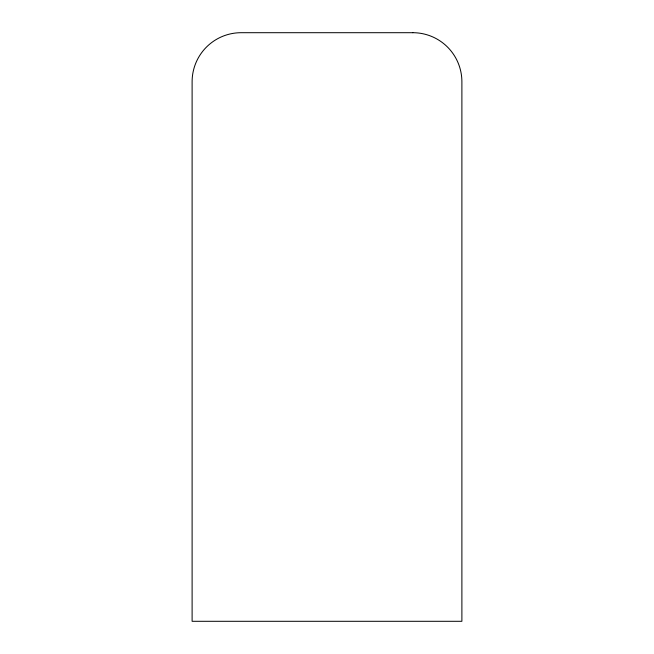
<?xml version="1.0" encoding="UTF-8"?>
<svg xmlns="http://www.w3.org/2000/svg" width="654" height="654" viewBox="0 0 654 654"><rect width="100%" height="100%" fill="white"/><g stroke="black" fill="none" stroke-linecap="round" stroke-linejoin="round"><path stroke-width="0.98" d="M412.837 32.7L241.162 32.7A49.05 49.05 0 0 0 192.113 81.75L192.113 621.3L461.887 621.3L461.887 81.75A49.05 49.05 0 0 0 412.837 32.7"/></g></svg>
